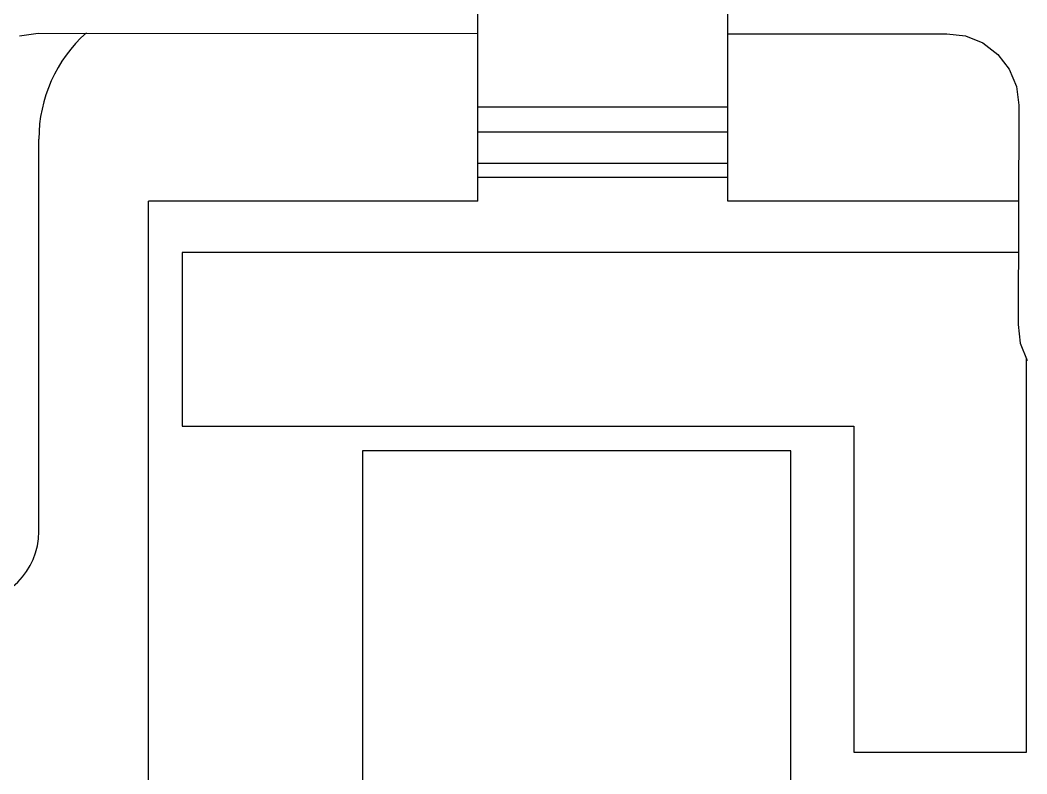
# Model space of a CAD drawing. Header units: inches. Extents: x -190 to 160, y -110 to 38.
# Drawn here: x 50.51 to 64.62, y -63.79 to -53.23 of the extents above; entities that cross this region are included whole.
import ezdxf

# ---------------------------------------------------------------- set-up
doc = ezdxf.new("R2010")
doc.units = ezdxf.units.IN
doc.header["$LTSCALE"] = 1.21
doc.header["$MEASUREMENT"] = 0
doc.layers.get('0').update_dxf_attribs({"linetype": 'CONTINUOUS'})

msp = doc.modelspace()

# ---------------------------------------------------------------- linework, layer by layer
at = {"color": 7, "linetype": 'Continuous'}
for p, q in [((56.926, -55.767), (56.926, -51.506)), ((60.426, -55.767), (60.426, -51.506)), ((50.505, -53.45), (50.767, -53.415)), ((50.767, -53.415), (56.926, -53.42)), ((60.426, -53.422), (63.495, -53.424)), ((63.495, -53.424), (63.756, -53.45)), ((63.756, -53.45), (63.999, -53.55)), ((63.999, -53.55), (64.208, -53.711)), ((64.208, -53.711), (64.368, -53.92)), ((64.368, -53.92), (64.469, -54.163)), ((64.469, -54.163), (64.503, -54.424)), ((64.503, -54.424), (64.494, -57.497)), ((60.426, -54.452), (56.926, -54.452)), ((60.426, -54.8), (56.926, -54.8)), ((50.776, -60.397), (50.776, -54.897)), ((60.426, -55.238), (56.926, -55.238)), ((60.426, -55.437), (56.926, -55.437)), ((52.311, -72.379), (52.311, -55.767)), ((56.926, -55.767), (52.311, -55.767)), ((64.499, -55.767), (60.426, -55.767)), ((52.785, -56.487), (52.785, -58.919)), ((64.497, -56.487), (52.785, -56.487)), ((64.494, -57.497), (64.52, -57.758)), ((64.52, -57.758), (64.621, -58.001)), ((64.611, -63.487), (64.611, -57.978)), ((52.785, -58.919), (62.193, -58.919)), ((62.193, -58.919), (62.193, -63.487)), ((55.311, -59.267), (55.311, -67.267)), ((61.311, -59.267), (55.311, -59.267)), ((61.311, -67.267), (61.311, -59.267)), ((62.193, -63.487), (64.611, -63.487))]:
    msp.add_line(p, q, dxfattribs=at)
for centre, radius, start, end in [((52.776, -54.897), 2, 131.8579, 180), ((49.776, -60.397), 1, 270, 0)]:
    msp.add_arc(centre, radius, start, end, dxfattribs=at)

doc.saveas('drawing.dxf')
